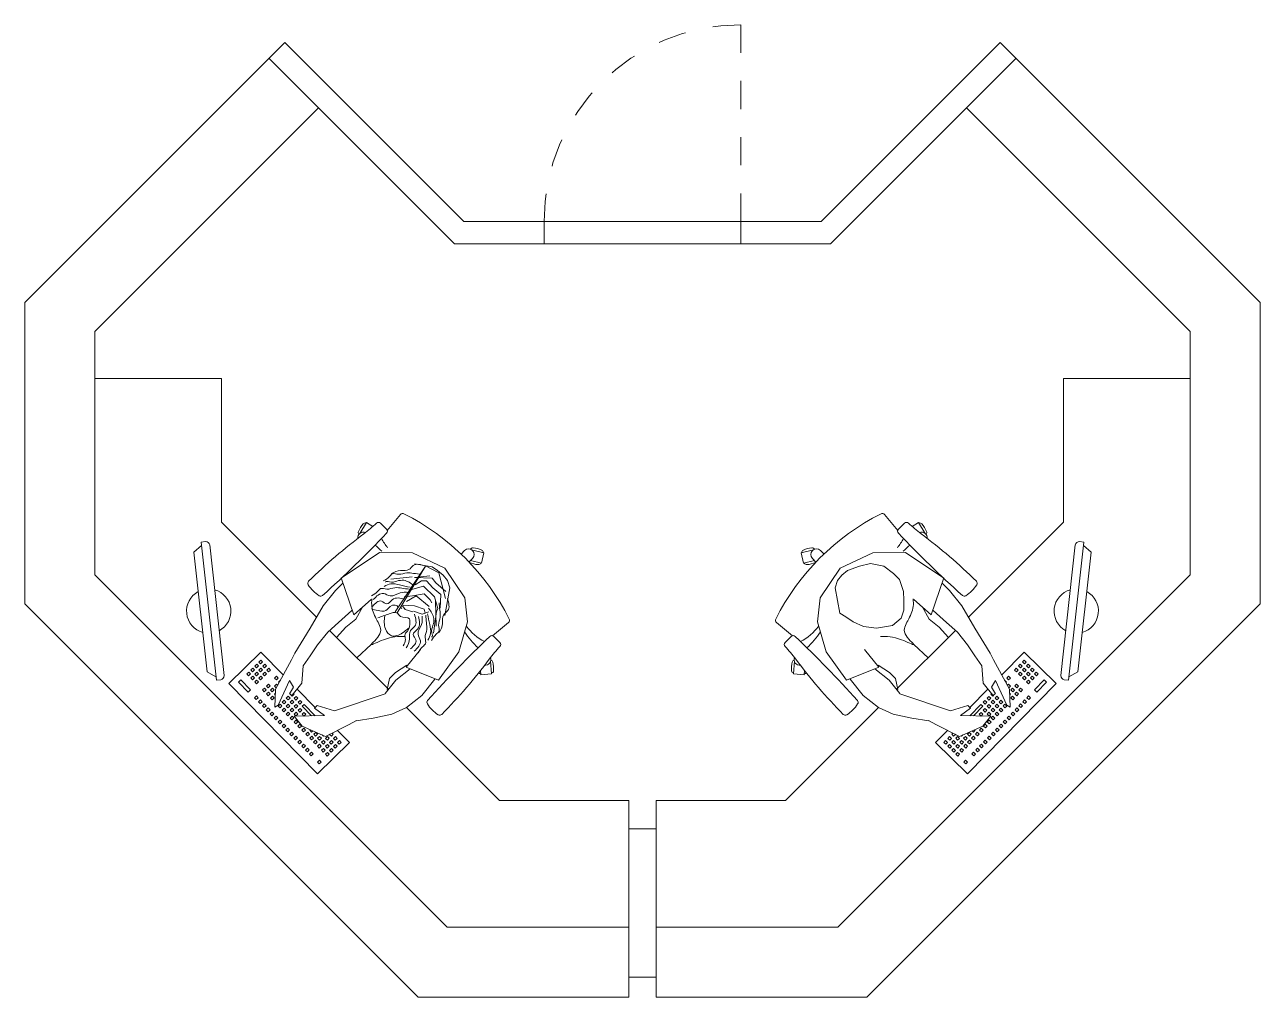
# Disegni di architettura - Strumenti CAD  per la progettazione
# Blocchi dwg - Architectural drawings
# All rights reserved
# Model space of a CAD drawing. Header units: millimetres. Extents: x 360.3 to 404.7, y 726.4 to 771.5.
# Drawn here: x 380.274 to 384.671, y 743.741 to 747.201 of the extents above; entities that cross this region are included whole.
import ezdxf

# ---------------------------------------------------------------- set-up
doc = ezdxf.new("R2010")
doc.units = ezdxf.units.MM
doc.linetypes.add('HIDDEN', pattern=[0.375, 0.25, -0.125])
doc.layers.add('ARREDI attrezzature - furniture', color=175, linetype='Continuous', lineweight=9)

msp = doc.modelspace()

# ---------------------------------------------------------------- linework, layer by layer
at = {"layer": 'ARREDI attrezzature - furniture', "linetype": 'HIDDEN', "ltscale": 0.2}
msp.add_line((382.8221, 746.5011), (382.8221, 747.2011), dxfattribs=at)
at = {"layer": 'ARREDI attrezzature - furniture', "ltscale": 0.7}
for p, q in [((380.2737, 746.2127), (381.1993, 747.1383)), ((381.1993, 747.1383), (381.8365, 746.5011)), ((383.7449, 747.1383), (383.1077, 746.5011)), ((384.6705, 746.2127), (383.7449, 747.1383)), ((381.1428, 747.0817), (381.8034, 746.4211)), ((383.8015, 747.0817), (383.1408, 746.4211)), ((380.5237, 746.1092), (381.3195, 746.905)), ((384.4205, 746.1092), (383.6247, 746.905)), ((380.2737, 746.2127), (380.2737, 745.141)), ((384.6705, 746.2127), (384.6705, 745.141)), ((380.5237, 745.2445), (380.5237, 746.1092)), ((384.4205, 745.2445), (384.4205, 746.1092)), ((380.9737, 745.9424), (380.5237, 745.9424)), ((380.9737, 745.9424), (380.9737, 745.4309)), ((383.9705, 745.9424), (383.9705, 745.4309)), ((383.9705, 745.9424), (384.4205, 745.9424)), ((380.9737, 745.4309), (381.3117, 745.093)), ((381.6111, 745.4587), (381.564, 745.4021)), ((383.3332, 745.4587), (383.3802, 745.4021)), ((383.9705, 745.4309), (383.6325, 745.093)), ((381.4657, 745.3909), (381.4899, 745.4297)), ((381.5126, 745.4156), (381.4899, 745.4297)), ((381.5615, 745.4062), (381.54, 745.4278)), ((383.3827, 745.4062), (383.4043, 745.4278)), ((383.4317, 745.4156), (383.4543, 745.4297)), ((383.4785, 745.3909), (383.4543, 745.4297)), ((380.9171, 745.3623), (380.9015, 745.3606)), ((380.9558, 744.8692), (380.9015, 745.3606)), ((380.9522, 745.1669), (380.9319, 745.3505)), ((383.9884, 744.8692), (384.0428, 745.3606)), ((383.992, 745.1669), (384.0123, 745.3505)), ((384.0271, 745.3623), (384.0428, 745.3606)), ((380.9228, 744.8984), (380.8756, 745.3249)), ((381.5364, 745.3229), (381.3999, 745.2315)), ((381.5364, 745.3229), (381.6531, 745.3221)), ((381.7683, 745.2672), (381.6531, 745.3221)), ((381.8263, 745.3179), (381.839, 745.3305)), ((381.8547, 745.2895), (381.8673, 745.3022)), ((381.8637, 745.3332), (381.9081, 745.3222)), ((381.8989, 745.2853), (381.9081, 745.3222)), ((383.0806, 745.3332), (383.0362, 745.3222)), ((383.0453, 745.2853), (383.0362, 745.3222)), ((383.0895, 745.2895), (383.077, 745.3022)), ((383.118, 745.3179), (383.1053, 745.3305)), ((383.176, 745.2672), (383.2912, 745.3221)), ((383.4078, 745.3229), (383.2912, 745.3221)), ((383.4078, 745.3229), (383.5443, 745.2315)), ((384.0215, 744.8984), (384.0686, 745.3249)), ((381.5916, 745.1123), (381.6999, 745.275)), ((381.6999, 745.275), (381.5989, 745.1082)), ((381.7237, 745.2719), (381.6607, 745.2829)), ((381.7003, 745.2755), (381.7469, 745.2505)), ((381.7424, 745.2599), (381.7237, 745.2719)), ((381.7623, 745.2426), (381.7424, 745.2599)), ((381.8397, 745.1625), (381.7683, 745.2672)), ((381.8601, 745.2949), (381.8989, 745.2853)), ((383.0841, 745.2949), (383.0453, 745.2853)), ((383.1046, 745.1625), (383.176, 745.2672)), ((383.182, 745.2426), (383.2019, 745.2599)), ((383.2019, 745.2599), (383.2442, 745.2753)), ((380.5237, 745.2445), (381.7773, 743.991)), ((381.4056, 745.2147), (381.3794, 745.1879)), ((381.4444, 745.102), (381.3995, 745.2327)), ((381.5761, 745.2284), (381.6528, 745.2374)), ((381.7155, 745.24), (381.6603, 745.2343)), ((381.6603, 745.2343), (381.7234, 745.2321)), ((381.6628, 745.2082), (381.6861, 745.2228)), ((381.6861, 745.2228), (381.704, 745.2221)), ((381.704, 745.2221), (381.7262, 745.1977)), ((381.7234, 745.2321), (381.737, 745.2156)), ((381.737, 745.2156), (381.7728, 745.1841)), ((381.7469, 745.2505), (381.7715, 745.1596)), ((381.7784, 745.2232), (381.7623, 745.2426)), ((381.7868, 745.1981), (381.7784, 745.2232)), ((383.1575, 745.1981), (383.1658, 745.2232)), ((383.1658, 745.2232), (383.182, 745.2426)), ((384.4205, 745.2445), (383.167, 743.991)), ((383.4998, 745.102), (383.5447, 745.2327)), ((383.5387, 745.2147), (383.5648, 745.1879)), ((380.9833, 744.8857), (380.9522, 745.1669)), ((381.3794, 745.1879), (381.3352, 745.1337)), ((381.6238, 745.1662), (381.6532, 745.1698)), ((381.6324, 745.149), (381.6668, 745.1698)), ((381.6467, 745.1906), (381.6926, 745.2035)), ((381.6532, 745.1698), (381.6954, 745.1762)), ((381.6668, 745.1698), (381.7133, 745.1318)), ((381.6926, 745.2035), (381.732, 745.1655)), ((381.6954, 745.1762), (381.7169, 745.1554)), ((381.7262, 745.1977), (381.7549, 745.1741)), ((381.7549, 745.1741), (381.7527, 745.1254)), ((381.7683, 745.0993), (381.7868, 745.1981)), ((383.1745, 745.1074), (383.1575, 745.1981)), ((383.5648, 745.1879), (383.609, 745.1337)), ((383.9609, 744.8857), (383.992, 745.1669)), ((380.2737, 745.141), (381.6737, 743.741)), ((381.3352, 745.1337), (381.2892, 745.054)), ((381.4444, 745.102), (381.5061, 745.1561)), ((381.4769, 745.1309), (381.4515, 745.0865)), ((381.6093, 745.1284), (381.6154, 745.1247)), ((381.6181, 745.1336), (381.6281, 745.1203)), ((381.621, 745.1361), (381.6611, 745.1339)), ((381.6611, 745.1339), (381.6947, 745.1218)), ((381.7169, 745.1554), (381.7219, 745.1447)), ((381.732, 745.1655), (381.7441, 745.1246)), ((381.736, 745.1499), (381.7381, 745.0616)), ((381.7441, 745.1246), (381.7362, 745.1074)), ((381.8492, 745.0768), (381.8397, 745.1625)), ((383.095, 745.0768), (383.1046, 745.1625)), ((384.6705, 745.141), (383.2705, 743.741)), ((383.4998, 745.102), (383.4381, 745.1561)), ((383.4674, 745.1309), (383.4927, 745.0865)), ((383.609, 745.1337), (383.655, 745.054)), ((381.4381, 745.1168), (381.3903, 745.0746)), ((381.4515, 745.0865), (381.4167, 745.0579)), ((381.6281, 745.1203), (381.6553, 745.1125)), ((381.6568, 745.1146), (381.6876, 745.1039)), ((381.6876, 745.1039), (381.7119, 745.1125)), ((381.6947, 745.1218), (381.699, 745.1074)), ((381.7284, 745.0369), (381.7392, 745.1133)), ((383.4927, 745.0865), (383.5276, 745.0579)), ((383.5061, 745.1168), (383.5539, 745.0746)), ((381.2892, 745.054), (381.2344, 744.965)), ((381.3518, 745.0403), (381.3161, 744.9946)), ((381.3903, 745.0746), (381.3518, 745.0403)), ((381.3584, 745.0462), (381.5681, 744.8366)), ((381.4167, 745.0579), (381.3832, 745.0214)), ((381.8183, 744.9698), (381.8492, 745.0768)), ((381.9954, 745.0743), (381.9389, 745.0272)), ((382.9488, 745.0743), (383.0054, 745.0272)), ((383.1259, 744.9698), (383.095, 745.0768)), ((383.5858, 745.0462), (383.3762, 744.8366)), ((383.5276, 745.0579), (383.561, 745.0214)), ((383.5539, 745.0746), (383.5925, 745.0403)), ((383.5925, 745.0403), (383.6282, 744.9946)), ((383.655, 745.054), (383.7098, 744.965)), ((381.3161, 744.9946), (381.289, 744.9561)), ((381.5064, 744.9959), (381.4556, 744.9491)), ((381.943, 745.0247), (381.9646, 745.0032)), ((383.0012, 745.0247), (382.9797, 745.0032)), ((383.4378, 744.9959), (383.4887, 744.9491)), ((383.6282, 744.9946), (383.6553, 744.9561)), ((381.1143, 744.9689), (381.0001, 744.8569)), ((381.1143, 744.9689), (381.1942, 744.8874)), ((381.2344, 744.965), (381.2236, 744.9415)), ((381.289, 744.9561), (381.2641, 744.92)), ((381.682, 744.9782), (381.631, 744.9149)), ((381.7464, 744.8691), (381.8183, 744.9698)), ((383.1978, 744.8691), (383.1259, 744.9698)), ((383.2623, 744.9782), (383.3132, 744.9149)), ((383.6553, 744.9561), (383.6802, 744.92)), ((383.7098, 744.965), (383.7206, 744.9415)), ((383.8299, 744.9689), (383.7501, 744.8874)), ((383.8299, 744.9689), (383.9442, 744.8569)), ((381.0854, 744.9122), (381.0785, 744.9054)), ((381.0785, 744.9054), (381.0847, 744.8991)), ((381.0847, 744.8991), (381.0916, 744.9059)), ((381.0916, 744.9059), (381.0854, 744.9122)), ((381.0997, 744.9262), (381.0928, 744.9194)), ((381.0928, 744.9194), (381.0989, 744.9131)), ((381.0989, 744.9131), (381.1059, 744.9199)), ((381.1059, 744.9199), (381.0997, 744.9262)), ((381.1137, 744.9119), (381.1068, 744.9051)), ((381.1068, 744.9051), (381.1129, 744.8988)), ((381.114, 744.9402), (381.1071, 744.9334)), ((381.1071, 744.9334), (381.1132, 744.9271)), ((381.1129, 744.8988), (381.1199, 744.9056)), ((381.1132, 744.9271), (381.1202, 744.9339)), ((381.1199, 744.9056), (381.1137, 744.9119)), ((381.1202, 744.9339), (381.114, 744.9402)), ((381.128, 744.9259), (381.1211, 744.9191)), ((381.1211, 744.9191), (381.1272, 744.9128)), ((381.1272, 744.9128), (381.1342, 744.9196)), ((381.1342, 744.9196), (381.128, 744.9259)), ((381.142, 744.9116), (381.135, 744.9048)), ((381.135, 744.9048), (381.1412, 744.8985)), ((381.1482, 744.9053), (381.1412, 744.8985)), ((381.1482, 744.9053), (381.142, 744.9116)), ((381.2236, 744.9415), (381.1666, 744.8368)), ((381.2593, 744.8582), (381.2641, 744.92)), ((381.6337, 744.9224), (381.593, 744.8964)), ((381.6452, 744.9096), (381.5945, 744.869)), ((381.7464, 744.8691), (381.631, 744.9149)), ((381.896, 744.904), (381.8971, 744.8886)), ((381.9317, 744.9369), (381.935, 744.8913)), ((383.0125, 744.9369), (383.0092, 744.8913)), ((383.0482, 744.904), (383.0471, 744.8886)), ((383.1978, 744.8691), (383.3132, 744.9149)), ((383.299, 744.9096), (383.3498, 744.869)), ((383.3106, 744.9224), (383.3513, 744.8964)), ((383.6849, 744.8582), (383.6802, 744.92)), ((383.7206, 744.9415), (383.7777, 744.8368)), ((383.7961, 744.9053), (383.8023, 744.9116)), ((383.7961, 744.9053), (383.803, 744.8985)), ((383.8023, 744.9116), (383.8092, 744.9048)), ((383.8092, 744.9048), (383.803, 744.8985)), ((383.8101, 744.9196), (383.8162, 744.9259)), ((383.817, 744.9128), (383.8101, 744.9196)), ((383.8162, 744.9259), (383.8232, 744.9191)), ((383.8232, 744.9191), (383.817, 744.9128)), ((383.8241, 744.9339), (383.8302, 744.9402)), ((383.831, 744.9271), (383.8241, 744.9339)), ((383.8244, 744.9056), (383.8305, 744.9119)), ((383.8313, 744.8988), (383.8244, 744.9056)), ((383.8302, 744.9402), (383.8372, 744.9334)), ((383.8305, 744.9119), (383.8375, 744.9051)), ((383.8372, 744.9334), (383.831, 744.9271)), ((383.8375, 744.9051), (383.8313, 744.8988)), ((383.8384, 744.9199), (383.8445, 744.9262)), ((383.8453, 744.9131), (383.8384, 744.9199)), ((383.8445, 744.9262), (383.8515, 744.9194)), ((383.8515, 744.9194), (383.8453, 744.9131)), ((383.8527, 744.9059), (383.8588, 744.9122)), ((383.8596, 744.8991), (383.8527, 744.9059)), ((383.8588, 744.9122), (383.8658, 744.9054)), ((383.8658, 744.9054), (383.8596, 744.8991)), ((380.9558, 744.8692), (380.9715, 744.8709)), ((381.0429, 744.8704), (381.0347, 744.8624)), ((381.0347, 744.8624), (381.0692, 744.827)), ((381.0774, 744.835), (381.0429, 744.8704)), ((381.0711, 744.8982), (381.0642, 744.8915)), ((381.0642, 744.8915), (381.0704, 744.8851)), ((381.0704, 744.8851), (381.0773, 744.8919)), ((381.0773, 744.8919), (381.0711, 744.8982)), ((381.0851, 744.8839), (381.0782, 744.8772)), ((381.0782, 744.8772), (381.0843, 744.8709)), ((381.0843, 744.8709), (381.0913, 744.8776)), ((381.0913, 744.8776), (381.0851, 744.8839)), ((381.0991, 744.8696), (381.0921, 744.8629)), ((381.0921, 744.8629), (381.0983, 744.8566)), ((381.0994, 744.8979), (381.0925, 744.8911)), ((381.0925, 744.8911), (381.0986, 744.8848)), ((381.0983, 744.8566), (381.1053, 744.8633)), ((381.0986, 744.8848), (381.1056, 744.8916)), ((381.1053, 744.8633), (381.0991, 744.8696)), ((381.1056, 744.8916), (381.0994, 744.8979)), ((381.1134, 744.8836), (381.1064, 744.8768)), ((381.1064, 744.8768), (381.1126, 744.8705)), ((381.1126, 744.8705), (381.1196, 744.8773)), ((381.1196, 744.8773), (381.1134, 744.8836)), ((381.1277, 744.8976), (381.1207, 744.8908)), ((381.1207, 744.8908), (381.1269, 744.8845)), ((381.1269, 744.8845), (381.1339, 744.8913)), ((381.1339, 744.8913), (381.1277, 744.8976)), ((381.17, 744.883), (381.163, 744.8762)), ((381.163, 744.8762), (381.1692, 744.8699)), ((381.1692, 744.8699), (381.1761, 744.8767)), ((381.1761, 744.8767), (381.17, 744.883)), ((381.1761, 744.7797), (381.2165, 744.8677)), ((381.1839, 744.8687), (381.177, 744.8619)), ((381.177, 744.8619), (381.1791, 744.8598)), ((381.1839, 744.8687), (381.1839, 744.8687)), ((381.2165, 744.8677), (381.2308, 744.8439)), ((381.5945, 744.869), (381.5559, 744.8222)), ((381.5718, 744.8752), (381.5637, 744.8361)), ((381.593, 744.8964), (381.5718, 744.8752)), ((381.7334, 744.8728), (381.6866, 744.8151)), ((381.8971, 744.8886), (381.935, 744.8913)), ((383.0471, 744.8886), (383.0092, 744.8913)), ((383.2108, 744.8728), (383.2576, 744.8151)), ((383.3498, 744.869), (383.3884, 744.8222)), ((383.3513, 744.8964), (383.3724, 744.8752)), ((383.3724, 744.8752), (383.3806, 744.8361)), ((383.7277, 744.8677), (383.7135, 744.8439)), ((383.7681, 744.7797), (383.7277, 744.8677)), ((383.7603, 744.8687), (383.7603, 744.8687)), ((383.7603, 744.8687), (383.7673, 744.8619)), ((383.7673, 744.8619), (383.7652, 744.8598)), ((383.7681, 744.8767), (383.7743, 744.883)), ((383.7751, 744.8699), (383.7681, 744.8767)), ((383.7743, 744.883), (383.7812, 744.8762)), ((383.7812, 744.8762), (383.7751, 744.8699)), ((383.8104, 744.8913), (383.8166, 744.8976)), ((383.8173, 744.8845), (383.8104, 744.8913)), ((383.8166, 744.8976), (383.8235, 744.8908)), ((383.8235, 744.8908), (383.8173, 744.8845)), ((383.8247, 744.8773), (383.8309, 744.8836)), ((383.8316, 744.8705), (383.8247, 744.8773)), ((383.8309, 744.8836), (383.8378, 744.8768)), ((383.8378, 744.8768), (383.8316, 744.8705)), ((383.8387, 744.8916), (383.8448, 744.8979)), ((383.8456, 744.8848), (383.8387, 744.8916)), ((383.839, 744.8633), (383.8452, 744.8696)), ((383.8459, 744.8566), (383.839, 744.8633)), ((383.8448, 744.8979), (383.8518, 744.8911)), ((383.8452, 744.8696), (383.8521, 744.8629)), ((383.8518, 744.8911), (383.8456, 744.8848)), ((383.8521, 744.8629), (383.8459, 744.8566)), ((383.853, 744.8776), (383.8591, 744.8839)), ((383.8599, 744.8709), (383.853, 744.8776)), ((383.8591, 744.8839), (383.8661, 744.8772)), ((383.8661, 744.8772), (383.8599, 744.8709)), ((383.8668, 744.835), (383.9014, 744.8704)), ((383.867, 744.8919), (383.8731, 744.8982)), ((383.8739, 744.8851), (383.867, 744.8919)), ((383.8731, 744.8982), (383.8801, 744.8915)), ((383.8801, 744.8915), (383.8739, 744.8851)), ((383.9096, 744.8624), (383.875, 744.827)), ((383.9014, 744.8704), (383.9096, 744.8624)), ((383.9884, 744.8692), (383.9728, 744.8709)), ((381.0001, 744.8569), (381.3151, 744.5355)), ((381.0692, 744.827), (381.0774, 744.835)), ((381.1271, 744.8411), (381.1201, 744.8343)), ((381.1201, 744.8343), (381.1263, 744.828)), ((381.1263, 744.828), (381.1332, 744.8347)), ((381.1332, 744.8347), (381.1271, 744.8411)), ((381.141, 744.8268), (381.1341, 744.82)), ((381.1341, 744.82), (381.1403, 744.8137)), ((381.1414, 744.855), (381.1344, 744.8483)), ((381.1344, 744.8483), (381.1406, 744.8419)), ((381.1403, 744.8137), (381.1472, 744.8204)), ((381.1406, 744.8419), (381.1475, 744.8487)), ((381.1472, 744.8204), (381.141, 744.8268)), ((381.1475, 744.8487), (381.1414, 744.855)), ((381.1553, 744.8407), (381.1484, 744.834)), ((381.1484, 744.834), (381.1546, 744.8276)), ((381.1546, 744.8276), (381.1615, 744.8344)), ((381.1615, 744.8344), (381.1553, 744.8407)), ((381.1661, 744.8233), (381.1624, 744.8197)), ((381.1624, 744.8197), (381.1658, 744.8162)), ((381.1696, 744.8547), (381.1627, 744.8479)), ((381.1627, 744.8479), (381.1689, 744.8416)), ((381.1666, 744.8368), (381.1642, 744.7726)), ((381.1689, 744.8416), (381.1696, 744.8423)), ((381.1739, 744.8503), (381.1696, 744.8547)), ((381.2308, 744.8439), (381.2165, 744.8201)), ((381.2165, 744.8201), (381.226, 744.8154)), ((381.2189, 744.819), (381.2251, 744.8127)), ((381.2251, 744.8127), (381.2321, 744.8195)), ((381.226, 744.8154), (381.2593, 744.8582)), ((381.2321, 744.8195), (381.2305, 744.8211)), ((381.2432, 744.8374), (381.3072, 744.7722)), ((381.5559, 744.8202), (381.3758, 744.7599)), ((381.5559, 744.8222), (381.5559, 744.8222)), ((381.6866, 744.8151), (381.6326, 744.7719)), ((383.2576, 744.8151), (383.3117, 744.7719)), ((383.3884, 744.8222), (383.3884, 744.8222)), ((383.3884, 744.8202), (383.5685, 744.7599)), ((383.9442, 744.8569), (383.6292, 744.5355)), ((383.7011, 744.8374), (383.6371, 744.7722)), ((383.7182, 744.8154), (383.6849, 744.8582)), ((383.7122, 744.8195), (383.7138, 744.8211)), ((383.7191, 744.8127), (383.7122, 744.8195)), ((383.7135, 744.8439), (383.7277, 744.8201)), ((383.7277, 744.8201), (383.7182, 744.8154)), ((383.7253, 744.819), (383.7191, 744.8127)), ((383.7703, 744.8503), (383.7746, 744.8547)), ((383.7746, 744.8547), (383.7815, 744.8479)), ((383.7754, 744.8416), (383.7747, 744.8423)), ((383.7815, 744.8479), (383.7754, 744.8416)), ((383.7777, 744.8368), (383.78, 744.7726)), ((383.7782, 744.8233), (383.7819, 744.8197)), ((383.7819, 744.8197), (383.7784, 744.8162)), ((383.7827, 744.8344), (383.7889, 744.8407)), ((383.7897, 744.8276), (383.7827, 744.8344)), ((383.7889, 744.8407), (383.7958, 744.834)), ((383.7958, 744.834), (383.7897, 744.8276)), ((383.7967, 744.8487), (383.8029, 744.855)), ((383.8037, 744.8419), (383.7967, 744.8487)), ((383.797, 744.8204), (383.8032, 744.8268)), ((383.804, 744.8137), (383.797, 744.8204)), ((383.8029, 744.855), (383.8098, 744.8483)), ((383.8032, 744.8268), (383.8101, 744.82)), ((383.8098, 744.8483), (383.8037, 744.8419)), ((383.8101, 744.82), (383.804, 744.8137)), ((383.811, 744.8347), (383.8172, 744.8411)), ((383.818, 744.828), (383.811, 744.8347)), ((383.8172, 744.8411), (383.8241, 744.8343)), ((383.8241, 744.8343), (383.818, 744.828)), ((383.875, 744.827), (383.8668, 744.835)), ((381.0985, 744.8131), (381.0915, 744.8063)), ((381.0915, 744.8063), (381.0977, 744.8)), ((381.0977, 744.8), (381.1046, 744.8068)), ((381.1046, 744.8068), (381.0985, 744.8131)), ((381.1124, 744.7988), (381.1055, 744.792)), ((381.1055, 744.792), (381.1117, 744.7857)), ((381.1117, 744.7857), (381.1186, 744.7925)), ((381.1186, 744.7925), (381.1124, 744.7988)), ((381.1264, 744.7845), (381.1195, 744.7777)), ((381.1195, 744.7777), (381.1257, 744.7714)), ((381.1257, 744.7714), (381.1326, 744.7782)), ((381.1326, 744.7782), (381.1264, 744.7845)), ((381.155, 744.8125), (381.1481, 744.8057)), ((381.1481, 744.8057), (381.1543, 744.7994)), ((381.1543, 744.7994), (381.1612, 744.8061)), ((381.1612, 744.8061), (381.155, 744.8125)), ((381.1642, 744.7726), (381.1761, 744.7797)), ((381.183, 744.7839), (381.1761, 744.7771)), ((381.1761, 744.7771), (381.1822, 744.7708)), ((381.1822, 744.7708), (381.1892, 744.7775)), ((381.1892, 744.7775), (381.183, 744.7839)), ((381.1973, 744.7978), (381.1904, 744.7911)), ((381.1904, 744.7911), (381.1965, 744.7847)), ((381.1965, 744.7847), (381.2035, 744.7915)), ((381.2035, 744.7915), (381.1973, 744.7978)), ((381.2113, 744.7835), (381.2043, 744.7768)), ((381.2043, 744.7768), (381.2105, 744.7704)), ((381.2116, 744.8118), (381.2047, 744.805)), ((381.2047, 744.805), (381.2108, 744.7987)), ((381.2105, 744.7704), (381.2174, 744.7772)), ((381.2108, 744.7987), (381.2178, 744.8055)), ((381.2174, 744.7772), (381.2113, 744.7835)), ((381.2178, 744.8055), (381.2116, 744.8118)), ((381.2256, 744.7975), (381.2186, 744.7907)), ((381.2186, 744.7907), (381.2248, 744.7844)), ((381.2248, 744.7844), (381.2317, 744.7912)), ((381.2317, 744.7912), (381.2256, 744.7975)), ((381.2396, 744.7832), (381.2326, 744.7764)), ((381.2326, 744.7764), (381.2388, 744.7701)), ((381.2399, 744.8115), (381.2329, 744.8047)), ((381.2329, 744.8047), (381.2391, 744.7984)), ((381.2388, 744.7701), (381.2457, 744.7769)), ((381.2391, 744.7984), (381.246, 744.8052)), ((381.2457, 744.7769), (381.2396, 744.7832)), ((381.246, 744.8052), (381.2399, 744.8115)), ((381.2539, 744.7972), (381.2469, 744.7904)), ((381.2469, 744.7904), (381.2531, 744.7841)), ((381.2531, 744.7841), (381.26, 744.7909)), ((381.26, 744.7909), (381.2539, 744.7972)), ((381.2678, 744.783), (381.2609, 744.7762)), ((381.2609, 744.7762), (381.2941, 744.7422)), ((381.3074, 744.7425), (381.2678, 744.783)), ((381.3139, 744.7789), (381.3044, 744.7694)), ((381.3758, 744.7599), (381.3139, 744.7789)), ((381.6326, 744.7719), (381.5804, 744.7484)), ((381.6327, 744.772), (381.9637, 744.441)), ((383.3115, 744.772), (382.9806, 744.441)), ((383.3117, 744.7719), (383.3639, 744.7484)), ((383.5685, 744.7599), (383.6303, 744.7789)), ((383.6303, 744.7789), (383.6398, 744.7694)), ((383.6369, 744.7425), (383.6764, 744.783)), ((383.6834, 744.7762), (383.6502, 744.7422)), ((383.6764, 744.783), (383.6834, 744.7762)), ((383.6842, 744.7909), (383.6904, 744.7972)), ((383.6912, 744.7841), (383.6842, 744.7909)), ((383.6904, 744.7972), (383.6973, 744.7904)), ((383.6973, 744.7904), (383.6912, 744.7841)), ((383.6982, 744.8052), (383.7044, 744.8115)), ((383.7051, 744.7984), (383.6982, 744.8052)), ((383.6985, 744.7769), (383.7047, 744.7832)), ((383.7055, 744.7701), (383.6985, 744.7769)), ((383.7044, 744.8115), (383.7113, 744.8047)), ((383.7047, 744.7832), (383.7116, 744.7764)), ((383.7113, 744.8047), (383.7051, 744.7984)), ((383.7116, 744.7764), (383.7055, 744.7701)), ((383.7125, 744.7912), (383.7187, 744.7975)), ((383.7194, 744.7844), (383.7125, 744.7912)), ((383.7187, 744.7975), (383.7256, 744.7907)), ((383.7256, 744.7907), (383.7194, 744.7844)), ((383.7265, 744.8055), (383.7327, 744.8118)), ((383.7334, 744.7987), (383.7265, 744.8055)), ((383.7268, 744.7772), (383.733, 744.7835)), ((383.7337, 744.7704), (383.7268, 744.7772)), ((383.7327, 744.8118), (383.7396, 744.805)), ((383.733, 744.7835), (383.7399, 744.7768)), ((383.7396, 744.805), (383.7334, 744.7987)), ((383.7399, 744.7768), (383.7337, 744.7704)), ((383.7408, 744.7915), (383.747, 744.7978)), ((383.7477, 744.7847), (383.7408, 744.7915)), ((383.747, 744.7978), (383.7539, 744.7911)), ((383.7539, 744.7911), (383.7477, 744.7847)), ((383.7551, 744.7775), (383.7613, 744.7839)), ((383.762, 744.7708), (383.7551, 744.7775)), ((383.7613, 744.7839), (383.7682, 744.7771)), ((383.7682, 744.7771), (383.762, 744.7708)), ((383.78, 744.7726), (383.7681, 744.7797)), ((383.7831, 744.8061), (383.7892, 744.8125)), ((383.79, 744.7994), (383.7831, 744.8061)), ((383.7892, 744.8125), (383.7962, 744.8057)), ((383.7962, 744.8057), (383.79, 744.7994)), ((383.8116, 744.7782), (383.8178, 744.7845)), ((383.8186, 744.7714), (383.8116, 744.7782)), ((383.8178, 744.7845), (383.8248, 744.7777)), ((383.8248, 744.7777), (383.8186, 744.7714)), ((383.8256, 744.7925), (383.8318, 744.7988)), ((383.8326, 744.7857), (383.8256, 744.7925)), ((383.8318, 744.7988), (383.8387, 744.792)), ((383.8387, 744.792), (383.8326, 744.7857)), ((383.8396, 744.8068), (383.8458, 744.8131)), ((383.8466, 744.8), (383.8396, 744.8068)), ((383.8458, 744.8131), (383.8527, 744.8063)), ((383.8527, 744.8063), (383.8466, 744.8)), ((381.1404, 744.7702), (381.1335, 744.7634)), ((381.1335, 744.7634), (381.1396, 744.7571)), ((381.1396, 744.7571), (381.1466, 744.7639)), ((381.1466, 744.7639), (381.1404, 744.7702)), ((381.1544, 744.7559), (381.1475, 744.7491)), ((381.1475, 744.7491), (381.1536, 744.7428)), ((381.1536, 744.7428), (381.1606, 744.7496)), ((381.1606, 744.7496), (381.1544, 744.7559)), ((381.1684, 744.7416), (381.1614, 744.7348)), ((381.1614, 744.7348), (381.1676, 744.7285)), ((381.1676, 744.7285), (381.1746, 744.7353)), ((381.1746, 744.7353), (381.1684, 744.7416)), ((381.1824, 744.7273), (381.1754, 744.7205)), ((381.1885, 744.721), (381.1824, 744.7273)), ((381.197, 744.7696), (381.19, 744.7628)), ((381.19, 744.7628), (381.1962, 744.7565)), ((381.1962, 744.7565), (381.2031, 744.7632)), ((381.2031, 744.7632), (381.197, 744.7696)), ((381.211, 744.7553), (381.204, 744.7485)), ((381.204, 744.7485), (381.2102, 744.7422)), ((381.2102, 744.7422), (381.2171, 744.749)), ((381.2171, 744.749), (381.211, 744.7553)), ((381.2249, 744.741), (381.218, 744.7342)), ((381.218, 744.7342), (381.2242, 744.7279)), ((381.2253, 744.7692), (381.2183, 744.7625)), ((381.2183, 744.7625), (381.2245, 744.7562)), ((381.2242, 744.7279), (381.2311, 744.7347)), ((381.2245, 744.7562), (381.2314, 744.7629)), ((381.2311, 744.7347), (381.2249, 744.741)), ((381.2314, 744.7629), (381.2253, 744.7692)), ((381.2392, 744.7549), (381.2323, 744.7482)), ((381.2323, 744.7482), (381.2385, 744.7419)), ((381.3401, 744.7432), (381.233, 744.7409)), ((381.233, 744.7409), (381.2613, 744.7059)), ((381.2385, 744.7419), (381.2454, 744.7486)), ((381.2454, 744.7486), (381.2392, 744.7549)), ((381.2535, 744.7689), (381.2466, 744.7621)), ((381.2466, 744.7621), (381.2528, 744.7558)), ((381.2528, 744.7558), (381.2597, 744.7626)), ((381.2597, 744.7626), (381.2535, 744.7689)), ((381.2675, 744.7546), (381.2606, 744.7478)), ((381.2606, 744.7478), (381.2668, 744.7415)), ((381.2668, 744.7415), (381.2737, 744.7483)), ((381.2737, 744.7483), (381.2675, 744.7546)), ((381.3044, 744.7694), (381.3401, 744.7432)), ((381.5138, 744.734), (381.4529, 744.7245)), ((381.5804, 744.7484), (381.5138, 744.734)), ((383.3639, 744.7484), (383.4305, 744.734)), ((383.4305, 744.734), (383.4914, 744.7245)), ((383.6398, 744.7694), (383.6042, 744.7432)), ((383.6042, 744.7432), (383.7113, 744.7409)), ((383.6706, 744.7483), (383.6767, 744.7546)), ((383.6775, 744.7415), (383.6706, 744.7483)), ((383.6767, 744.7546), (383.6837, 744.7478)), ((383.6837, 744.7478), (383.6775, 744.7415)), ((383.7113, 744.7409), (383.6829, 744.7059)), ((383.6845, 744.7626), (383.6907, 744.7689)), ((383.6915, 744.7558), (383.6845, 744.7626)), ((383.6907, 744.7689), (383.6976, 744.7621)), ((383.6976, 744.7621), (383.6915, 744.7558)), ((383.6988, 744.7486), (383.705, 744.7549)), ((383.7058, 744.7419), (383.6988, 744.7486)), ((383.705, 744.7549), (383.7119, 744.7482)), ((383.7119, 744.7482), (383.7058, 744.7419)), ((383.7128, 744.7629), (383.719, 744.7692)), ((383.7198, 744.7562), (383.7128, 744.7629)), ((383.7131, 744.7347), (383.7193, 744.741)), ((383.7201, 744.7279), (383.7131, 744.7347)), ((383.719, 744.7692), (383.7259, 744.7625)), ((383.7193, 744.741), (383.7262, 744.7342)), ((383.7259, 744.7625), (383.7198, 744.7562)), ((383.7262, 744.7342), (383.7201, 744.7279)), ((383.7271, 744.749), (383.7333, 744.7553)), ((383.7341, 744.7422), (383.7271, 744.749)), ((383.7333, 744.7553), (383.7402, 744.7485)), ((383.7402, 744.7485), (383.7341, 744.7422)), ((383.7411, 744.7632), (383.7473, 744.7696)), ((383.748, 744.7565), (383.7411, 744.7632)), ((383.7473, 744.7696), (383.7542, 744.7628)), ((383.7542, 744.7628), (383.748, 744.7565)), ((383.7557, 744.721), (383.7619, 744.7273)), ((383.7619, 744.7273), (383.7688, 744.7205)), ((383.7697, 744.7353), (383.7759, 744.7416)), ((383.7766, 744.7285), (383.7697, 744.7353)), ((383.7759, 744.7416), (383.7828, 744.7348)), ((383.7828, 744.7348), (383.7766, 744.7285)), ((383.7837, 744.7496), (383.7899, 744.7559)), ((383.7906, 744.7428), (383.7837, 744.7496)), ((383.7899, 744.7559), (383.7968, 744.7491)), ((383.7968, 744.7491), (383.7906, 744.7428)), ((383.7977, 744.7639), (383.8038, 744.7702)), ((383.8046, 744.7571), (383.7977, 744.7639)), ((383.8038, 744.7702), (383.8108, 744.7634)), ((383.8108, 744.7634), (383.8046, 744.7571)), ((381.1754, 744.7205), (381.1816, 744.7142)), ((381.1816, 744.7142), (381.1885, 744.721)), ((381.1963, 744.713), (381.1894, 744.7062)), ((381.1894, 744.7062), (381.1956, 744.6999)), ((381.1956, 744.6999), (381.2025, 744.7067)), ((381.2025, 744.7067), (381.1963, 744.713)), ((381.2103, 744.6987), (381.2034, 744.6919)), ((381.2034, 744.6919), (381.2096, 744.6856)), ((381.2096, 744.6856), (381.2165, 744.6924)), ((381.2165, 744.6924), (381.2103, 744.6987)), ((381.2243, 744.6844), (381.2174, 744.6776)), ((381.2305, 744.6781), (381.2243, 744.6844)), ((381.2389, 744.7267), (381.232, 744.7199)), ((381.232, 744.7199), (381.2382, 744.7136)), ((381.2382, 744.7136), (381.2451, 744.7204)), ((381.2451, 744.7204), (381.2389, 744.7267)), ((381.2529, 744.7124), (381.246, 744.7056)), ((381.246, 744.7056), (381.2521, 744.6993)), ((381.2521, 744.6993), (381.2591, 744.7061)), ((381.2591, 744.7061), (381.2529, 744.7124)), ((381.2669, 744.6981), (381.26, 744.6913)), ((381.26, 744.6913), (381.2661, 744.685)), ((381.2613, 744.7059), (381.3444, 744.669)), ((381.2661, 744.685), (381.2731, 744.6918)), ((381.2731, 744.6918), (381.2669, 744.6981)), ((381.2809, 744.6838), (381.2739, 744.677)), ((381.2871, 744.6775), (381.2809, 744.6838)), ((381.2904, 744.693), (381.2882, 744.691)), ((381.2882, 744.691), (381.2944, 744.6847)), ((381.2944, 744.6847), (381.299, 744.6892)), ((381.3092, 744.6835), (381.3022, 744.6767)), ((381.3153, 744.6771), (381.3092, 744.6835)), ((381.3444, 744.669), (381.4257, 744.7099)), ((381.3872, 744.6905), (381.4293, 744.6475)), ((381.4543, 744.7252), (381.4257, 744.7099)), ((383.49, 744.7252), (383.5185, 744.7099)), ((383.5571, 744.6905), (383.5149, 744.6475)), ((383.5999, 744.669), (383.5185, 744.7099)), ((383.6829, 744.7059), (383.5999, 744.669)), ((383.6289, 744.6771), (383.6351, 744.6835)), ((383.6351, 744.6835), (383.642, 744.6767)), ((383.6498, 744.6847), (383.6452, 744.6892)), ((383.656, 744.691), (383.6498, 744.6847)), ((383.6539, 744.693), (383.656, 744.691)), ((383.6572, 744.6775), (383.6634, 744.6838)), ((383.6634, 744.6838), (383.6703, 744.677)), ((383.6712, 744.6918), (383.6773, 744.6981)), ((383.6781, 744.685), (383.6712, 744.6918)), ((383.6773, 744.6981), (383.6843, 744.6913)), ((383.6843, 744.6913), (383.6781, 744.685)), ((383.6852, 744.7061), (383.6913, 744.7124)), ((383.6921, 744.6993), (383.6852, 744.7061)), ((383.6913, 744.7124), (383.6983, 744.7056)), ((383.6983, 744.7056), (383.6921, 744.6993)), ((383.6991, 744.7204), (383.7053, 744.7267)), ((383.7061, 744.7136), (383.6991, 744.7204)), ((383.7053, 744.7267), (383.7123, 744.7199)), ((383.7123, 744.7199), (383.7061, 744.7136)), ((383.7138, 744.6781), (383.7199, 744.6844)), ((383.7199, 744.6844), (383.7269, 744.6776)), ((383.7277, 744.6924), (383.7339, 744.6987)), ((383.7347, 744.6856), (383.7277, 744.6924)), ((383.7339, 744.6987), (383.7409, 744.6919)), ((383.7409, 744.6919), (383.7347, 744.6856)), ((383.7417, 744.7067), (383.7479, 744.713)), ((383.7487, 744.6999), (383.7417, 744.7067)), ((383.7479, 744.713), (383.7548, 744.7062)), ((383.7548, 744.7062), (383.7487, 744.6999)), ((383.7626, 744.7142), (383.7557, 744.721)), ((383.7688, 744.7205), (383.7626, 744.7142)), ((381.2174, 744.6776), (381.2236, 744.6713)), ((381.2236, 744.6713), (381.2305, 744.6781)), ((381.2383, 744.6701), (381.2314, 744.6633)), ((381.2314, 744.6633), (381.2375, 744.657)), ((381.2375, 744.657), (381.2445, 744.6638)), ((381.2445, 744.6638), (381.2383, 744.6701)), ((381.2523, 744.6558), (381.2453, 744.649)), ((381.2453, 744.649), (381.2515, 744.6427)), ((381.2515, 744.6427), (381.2585, 744.6495)), ((381.2585, 744.6495), (381.2523, 744.6558)), ((381.2663, 744.6415), (381.2593, 744.6347)), ((381.2724, 744.6352), (381.2663, 744.6415)), ((381.2739, 744.677), (381.2801, 744.6707)), ((381.2801, 744.6707), (381.2871, 744.6775)), ((381.2949, 744.6695), (381.2879, 744.6627)), ((381.2879, 744.6627), (381.2941, 744.6564)), ((381.2941, 744.6564), (381.301, 744.6632)), ((381.301, 744.6632), (381.2949, 744.6695)), ((381.3089, 744.6552), (381.3019, 744.6484)), ((381.3019, 744.6484), (381.3081, 744.6421)), ((381.3022, 744.6767), (381.3084, 744.6704)), ((381.3081, 744.6421), (381.315, 744.6489)), ((381.3084, 744.6704), (381.3153, 744.6771)), ((381.315, 744.6489), (381.3089, 744.6552)), ((381.4293, 744.6475), (381.3151, 744.5355)), ((381.3228, 744.6409), (381.3159, 744.6341)), ((381.3231, 744.6692), (381.3162, 744.6624)), ((381.3162, 744.6624), (381.3224, 744.6561)), ((381.3224, 744.6561), (381.3293, 744.6628)), ((381.329, 744.6346), (381.3228, 744.6409)), ((381.3293, 744.6628), (381.3231, 744.6692)), ((381.3371, 744.6549), (381.3302, 744.6481)), ((381.3302, 744.6481), (381.3364, 744.6418)), ((381.3325, 744.6743), (381.3367, 744.67)), ((381.3364, 744.6418), (381.3433, 744.6485)), ((381.3367, 744.67), (381.3384, 744.6717)), ((381.3433, 744.6485), (381.3371, 744.6549)), ((381.3511, 744.6406), (381.3442, 744.6338)), ((381.3514, 744.6688), (381.3445, 744.6621)), ((381.3445, 744.6621), (381.3507, 744.6557)), ((381.3507, 744.6557), (381.3576, 744.6625)), ((381.3573, 744.6343), (381.3511, 744.6406)), ((381.3576, 744.6625), (381.3514, 744.6688)), ((381.3654, 744.6545), (381.3585, 744.6478)), ((381.3585, 744.6478), (381.3646, 744.6414)), ((381.3593, 744.6765), (381.3588, 744.676)), ((381.3588, 744.676), (381.365, 744.6697)), ((381.3646, 744.6414), (381.3716, 744.6482)), ((381.365, 744.6697), (381.3719, 744.6765)), ((381.3716, 744.6482), (381.3654, 744.6545)), ((381.3719, 744.6765), (381.3677, 744.6808)), ((381.3794, 744.6402), (381.3725, 744.6335)), ((381.3797, 744.6685), (381.3728, 744.6617)), ((381.3728, 744.6617), (381.3789, 744.6554)), ((381.3789, 744.6554), (381.3859, 744.6622)), ((381.3856, 744.6339), (381.3794, 744.6402)), ((381.3859, 744.6622), (381.3797, 744.6685)), ((381.3937, 744.6542), (381.3868, 744.6474)), ((381.3868, 744.6474), (381.3929, 744.6411)), ((381.3929, 744.6411), (381.3999, 744.6479)), ((381.3999, 744.6479), (381.3937, 744.6542)), ((383.5149, 744.6475), (383.6292, 744.5355)), ((383.5444, 744.6479), (383.5505, 744.6542)), ((383.5513, 744.6411), (383.5444, 744.6479)), ((383.5505, 744.6542), (383.5575, 744.6474)), ((383.5575, 744.6474), (383.5513, 744.6411)), ((383.5584, 744.6622), (383.5645, 744.6685)), ((383.5653, 744.6554), (383.5584, 744.6622)), ((383.5587, 744.6339), (383.5648, 744.6402)), ((383.5645, 744.6685), (383.5715, 744.6617)), ((383.5648, 744.6402), (383.5718, 744.6335)), ((383.5715, 744.6617), (383.5653, 744.6554)), ((383.5723, 744.6765), (383.5765, 744.6808)), ((383.5793, 744.6697), (383.5723, 744.6765)), ((383.5727, 744.6482), (383.5788, 744.6545)), ((383.5796, 744.6414), (383.5727, 744.6482)), ((383.5788, 744.6545), (383.5858, 744.6478)), ((383.5855, 744.676), (383.5793, 744.6697)), ((383.5858, 744.6478), (383.5796, 744.6414)), ((383.585, 744.6765), (383.5855, 744.676)), ((383.5866, 744.6625), (383.5928, 744.6688)), ((383.5936, 744.6557), (383.5866, 744.6625)), ((383.587, 744.6343), (383.5931, 744.6406)), ((383.5928, 744.6688), (383.5998, 744.6621)), ((383.5931, 744.6406), (383.6001, 744.6338)), ((383.5998, 744.6621), (383.5936, 744.6557)), ((383.6009, 744.6485), (383.6071, 744.6549)), ((383.6079, 744.6418), (383.6009, 744.6485)), ((383.6076, 744.67), (383.6059, 744.6717)), ((383.6071, 744.6549), (383.6141, 744.6481)), ((383.6118, 744.6743), (383.6076, 744.67)), ((383.6141, 744.6481), (383.6079, 744.6418)), ((383.6149, 744.6628), (383.6211, 744.6692)), ((383.6219, 744.6561), (383.6149, 744.6628)), ((383.6152, 744.6346), (383.6214, 744.6409)), ((383.6211, 744.6692), (383.628, 744.6624)), ((383.6214, 744.6409), (383.6284, 744.6341)), ((383.628, 744.6624), (383.6219, 744.6561)), ((383.6358, 744.6704), (383.6289, 744.6771)), ((383.6292, 744.6489), (383.6354, 744.6552)), ((383.6362, 744.6421), (383.6292, 744.6489)), ((383.6354, 744.6552), (383.6423, 744.6484)), ((383.642, 744.6767), (383.6358, 744.6704)), ((383.6423, 744.6484), (383.6362, 744.6421)), ((383.6432, 744.6632), (383.6494, 744.6695)), ((383.6501, 744.6564), (383.6432, 744.6632)), ((383.6494, 744.6695), (383.6563, 744.6627)), ((383.6563, 744.6627), (383.6501, 744.6564)), ((383.6641, 744.6707), (383.6572, 744.6775)), ((383.6703, 744.677), (383.6641, 744.6707)), ((383.6718, 744.6352), (383.678, 744.6415)), ((383.678, 744.6415), (383.6849, 744.6347)), ((383.6858, 744.6495), (383.692, 744.6558)), ((383.6927, 744.6427), (383.6858, 744.6495)), ((383.692, 744.6558), (383.6989, 744.649)), ((383.6989, 744.649), (383.6927, 744.6427)), ((383.6998, 744.6638), (383.7059, 744.6701)), ((383.7067, 744.657), (383.6998, 744.6638)), ((383.7059, 744.6701), (383.7129, 744.6633)), ((383.7129, 744.6633), (383.7067, 744.657)), ((383.7207, 744.6713), (383.7138, 744.6781)), ((383.7269, 744.6776), (383.7207, 744.6713)), ((381.2593, 744.6347), (381.2655, 744.6284)), ((381.2655, 744.6284), (381.2724, 744.6352)), ((381.2803, 744.6272), (381.2733, 744.6204)), ((381.2733, 744.6204), (381.2795, 744.6141)), ((381.2795, 744.6141), (381.2864, 744.6209)), ((381.2864, 744.6209), (381.2803, 744.6272)), ((381.2942, 744.6129), (381.2873, 744.6061)), ((381.2873, 744.6061), (381.2935, 744.5998)), ((381.2935, 744.5998), (381.3004, 744.6066)), ((381.3004, 744.6066), (381.2942, 744.6129)), ((381.3159, 744.6341), (381.3221, 744.6278)), ((381.3221, 744.6278), (381.329, 744.6346)), ((381.3368, 744.6266), (381.3299, 744.6198)), ((381.3299, 744.6198), (381.3361, 744.6135)), ((381.3361, 744.6135), (381.343, 744.6203)), ((381.343, 744.6203), (381.3368, 744.6266)), ((381.3508, 744.6123), (381.3439, 744.6055)), ((381.3439, 744.6055), (381.35, 744.5992)), ((381.3442, 744.6338), (381.3504, 744.6275)), ((381.35, 744.5992), (381.357, 744.606)), ((381.3504, 744.6275), (381.3573, 744.6343)), ((381.357, 744.606), (381.3508, 744.6123)), ((381.3651, 744.6263), (381.3582, 744.6195)), ((381.3582, 744.6195), (381.3643, 744.6132)), ((381.3643, 744.6132), (381.3713, 744.62)), ((381.3713, 744.62), (381.3651, 744.6263)), ((381.3725, 744.6335), (381.3786, 744.6272)), ((381.3786, 744.6272), (381.3856, 744.6339)), ((383.5656, 744.6272), (383.5587, 744.6339)), ((383.5718, 744.6335), (383.5656, 744.6272)), ((383.573, 744.62), (383.5791, 744.6263)), ((383.5799, 744.6132), (383.573, 744.62)), ((383.5791, 744.6263), (383.5861, 744.6195)), ((383.5861, 744.6195), (383.5799, 744.6132)), ((383.5939, 744.6275), (383.587, 744.6343)), ((383.5873, 744.606), (383.5934, 744.6123)), ((383.5942, 744.5992), (383.5873, 744.606)), ((383.5934, 744.6123), (383.6004, 744.6055)), ((383.6001, 744.6338), (383.5939, 744.6275)), ((383.6004, 744.6055), (383.5942, 744.5992)), ((383.6013, 744.6203), (383.6074, 744.6266)), ((383.6082, 744.6135), (383.6013, 744.6203)), ((383.6074, 744.6266), (383.6144, 744.6198)), ((383.6144, 744.6198), (383.6082, 744.6135)), ((383.6222, 744.6278), (383.6152, 744.6346)), ((383.6284, 744.6341), (383.6222, 744.6278)), ((383.6438, 744.6066), (383.65, 744.6129)), ((383.6508, 744.5998), (383.6438, 744.6066)), ((383.65, 744.6129), (383.6569, 744.6061)), ((383.6569, 744.6061), (383.6508, 744.5998)), ((383.6578, 744.6209), (383.664, 744.6272)), ((383.6648, 744.6141), (383.6578, 744.6209)), ((383.664, 744.6272), (383.6709, 744.6204)), ((383.6709, 744.6204), (383.6648, 744.6141)), ((383.6787, 744.6284), (383.6718, 744.6352)), ((383.6849, 744.6347), (383.6787, 744.6284)), ((381.3222, 744.5843), (381.3153, 744.5775)), ((381.3153, 744.5775), (381.3214, 744.5712)), ((381.3214, 744.5712), (381.3284, 744.578)), ((381.3284, 744.578), (381.3222, 744.5843)), ((383.6159, 744.578), (383.622, 744.5843)), ((383.6228, 744.5712), (383.6159, 744.578)), ((383.622, 744.5843), (383.629, 744.5775)), ((383.629, 744.5775), (383.6228, 744.5712)), ((381.9637, 744.441), (382.4237, 744.441)), ((382.4237, 743.741), (382.4237, 744.441)), ((382.9806, 744.441), (382.5206, 744.441)), ((382.5206, 743.741), (382.5206, 744.441)), ((382.4237, 744.3399), (382.5206, 744.3399)), ((381.7773, 743.991), (382.4237, 743.991)), ((383.167, 743.991), (382.5206, 743.991)), ((382.4237, 743.8121), (382.5206, 743.8121)), ((381.6737, 743.741), (382.4237, 743.741)), ((383.2705, 743.741), (382.5206, 743.741))]:
    msp.add_line(p, q, dxfattribs=at)
at = {"layer": 'ARREDI attrezzature - furniture'}
for p, q in [((381.8365, 746.5011), (382.1221, 746.5011)), ((382.1221, 746.5011), (382.1221, 746.4211)), ((382.1221, 746.5011), (382.8221, 746.5011)), ((382.8221, 746.5011), (383.1077, 746.5011)), ((382.8221, 746.5011), (382.8221, 746.4211)), ((381.8034, 746.4211), (382.1221, 746.4211)), ((382.1221, 746.4211), (382.8221, 746.4211)), ((382.8221, 746.4211), (383.1408, 746.4211))]:
    msp.add_line(p, q, dxfattribs=at)
at = {"layer": 'ARREDI attrezzature - furniture', "ltscale": 0.7}
for points in [[(380.9028, 745.3482), (380.8756, 745.3249)], [(384.0414, 745.3482), (384.0686, 745.3249)], [(383.3046, 745.054), (383.3614, 745.0633), (383.3927, 745.0901), (383.4016, 745.1186), (383.4025, 745.1534), (383.4007, 745.1846), (383.3864, 745.2275), (383.3653, 745.2487), (383.331, 745.2746), (383.2832, 745.2847), (383.2442, 745.2753)], [(383.3046, 745.054), (383.2591, 745.0603), (383.2221, 745.0767), (383.1955, 745.0941), (383.1745, 745.1074)], [(380.9544, 744.8816), (380.9228, 744.8984)], [(383.9898, 744.8816), (384.0215, 744.8984)]]:
    msp.add_lwpolyline(points, dxfattribs=at)
at = {"layer": 'ARREDI attrezzature - furniture', "linetype": 'HIDDEN', "ltscale": 0.2}
msp.add_arc((382.8221, 746.5011), 0.7, 90, 180, dxfattribs=at)
at = {"layer": 'ARREDI attrezzature - furniture', "ltscale": 0.7}
for centre, radius, start, end in [((381.5329, 745.4207), 0.01, 45, 133.4789), ((381.6188, 745.4523), 0.01, 63.2158, 140.219), ((381.2413, 744.7046), 0.8476, 26.7842, 63.2158), ((383.7029, 744.7046), 0.8476, 116.7842, 153.2158), ((383.3255, 745.4523), 0.01, 39.781, 116.7842), ((383.4113, 745.4207), 0.01, 46.5211, 135), ((382.5992, 743.8877), 1.8728, 126.6754, 134.6081), ((378.6835, 748.1263), 3.9698, 311.8815, 316.4713), ((381.4786, 745.3756), 0.02, 67.3756, 186.8094), ((381.4706, 745.3947), 0.01, 157.0446, 220.9642), ((381.5534, 745.3596), 0.1, 139.1469, 157.0446), ((381.4854, 745.4184), 0.01, 70.1918, 139.1469), ((381.182, 745.7908), 0.5, 306.6754, 313.4789), ((381.5544, 745.3992), 0.01, 316.4713, 45), ((383.3898, 745.3992), 0.01, 135, 223.5287), ((386.2608, 748.1263), 3.9698, 223.5287, 228.1185), ((383.7623, 745.7908), 0.5, 226.5211, 233.3246), ((383.4589, 745.4184), 0.01, 40.8531, 109.8082), ((383.4657, 745.3756), 0.02, 353.1906, 112.6244), ((382.345, 743.8877), 1.8728, 45.3919, 53.3246), ((383.3908, 745.3596), 0.1, 22.9554, 40.8531), ((383.4737, 745.3947), 0.01, 319.0358, 22.9554), ((380.9186, 745.349), 0.0134, 6.3119, 96.3119), ((381.783, 745.6042), 0.3653, 224.0943, 229.2041), ((381.7084, 745.4573), 0.185, 206.9937, 219.2377), ((383.2358, 745.4573), 0.185, 320.7623, 333.0063), ((383.1612, 745.6042), 0.3653, 310.7959, 315.9057), ((384.0257, 745.349), 0.0134, 83.6881, 173.6881), ((381.853, 745.3162), 0.02, 315.4283, 134.5717), ((381.8687, 745.3298), 0.01, 85.0446, 148.9642), ((381.861, 745.2401), 0.1, 67.1469, 85.0446), ((381.8959, 745.323), 0.01, 358.1918, 67.1469), ((383.0483, 745.323), 0.01, 112.8531, 181.8082), ((383.0833, 745.2401), 0.1, 94.9554, 112.8531), ((383.0912, 745.3162), 0.02, 45.4283, 224.5717), ((383.0755, 745.3298), 0.01, 31.0358, 94.9554), ((381.8606, 745.297), 0.01, 231.4905, 247.1469), ((381.8956, 745.3799), 0.1, 247.1469, 265.0446), ((381.8878, 745.2902), 0.01, 265.0446, 333.9997), ((383.0565, 745.2902), 0.01, 206.0003, 274.9554), ((383.0487, 745.3799), 0.1, 274.9554, 292.8531), ((383.0836, 745.297), 0.01, 292.8531, 308.5095), ((381.2911, 745.2139), 0.01, 134.6081, 212.4674), ((383.6532, 745.2139), 0.01, 327.5326, 45.3919), ((380.9286, 745.1149), 0.0789, 118.3494, 254.2745), ((380.9286, 745.1149), 0.0789, 297.9956, 74.6283), ((381.3881, 745.2756), 0.125, 212.4674, 237.9164), ((381.327, 745.1782), 0.01, 237.9164, 311.8815), ((383.6172, 745.1782), 0.01, 228.1185, 302.0836), ((383.5561, 745.2756), 0.125, 302.0836, 327.5326), ((384.0156, 745.1149), 0.0789, 105.3717, 242.0044), ((384.0156, 745.1149), 0.0789, 285.7255, 61.6506), ((381.989, 745.082), 0.01, 309.781, 26.7842), ((382.9552, 745.082), 0.01, 153.2158, 230.219), ((382.141, 745.2462), 0.3653, 214.1957, 225.9057), ((381.9941, 745.1716), 0.185, 216.2882, 243.0063), ((382.9502, 745.1716), 0.185, 296.9937, 323.7118), ((382.8032, 745.2462), 0.3653, 314.0943, 325.8043), ((384.6631, 742.1467), 3.9698, 133.5287, 138.1185), ((381.9359, 745.0177), 0.01, 45, 133.5287), ((381.9575, 744.9961), 0.01, 316.5211, 45), ((382.9868, 744.9961), 0.01, 135, 223.4789), ((383.0083, 745.0177), 0.01, 46.4713, 135), ((380.2811, 742.1467), 3.9698, 41.8815, 46.4713), ((381.9123, 744.9418), 0.02, 263.1906, 22.6244), ((382.3276, 744.6452), 0.5, 136.5211, 143.3246), ((382.6167, 744.6452), 0.5, 36.6754, 43.4789), ((383.0319, 744.9418), 0.02, 157.3756, 276.8094), ((380.4245, 746.0624), 1.8728, 315.3919, 323.3246), ((381.9301, 744.931), 0.01, 13.0446, 76.9642), ((381.8424, 744.9107), 0.1, 355.1469, 13.0446), ((383.1019, 744.9107), 0.1, 166.9554, 184.8531), ((383.0142, 744.931), 0.01, 103.0358, 166.9554), ((384.5198, 746.0624), 1.8728, 216.6754, 224.6081), ((380.97, 744.8842), 0.0134, 276.3119, 6.3119), ((381.8983, 744.9007), 0.01, 208.884, 261.9997), ((381.9321, 744.9031), 0.01, 286.1918, 355.1469), ((383.0122, 744.9031), 0.01, 184.8531, 253.8082), ((383.0459, 744.9007), 0.01, 278.0003, 331.116), ((383.9743, 744.8842), 0.0134, 173.6881, 263.6881), ((381.715, 744.7902), 0.01, 138.1185, 212.0836), ((381.8124, 744.8513), 0.125, 212.0836, 237.5326), ((383.1318, 744.8513), 0.125, 302.4674, 327.9164), ((383.2293, 744.7902), 0.01, 327.9164, 41.8815), ((381.7507, 744.7543), 0.01, 237.5326, 315.3919), ((383.1936, 744.7543), 0.01, 224.6081, 302.4674)]:
    msp.add_arc(centre, radius, start, end, dxfattribs=at)
for points, knots in [([(381.7, 745.2753), (381.6837, 745.2803), (381.6595, 745.2878), (381.6409, 745.2557), (381.6086, 745.2638), (381.5893, 745.254), (381.579, 745.2487)], [0, 0, 0, 0, 4.383397, 6.479284, 9.461601, 12.883414, 12.883414, 12.883414, 12.883414]), ([(381.6842, 745.2459), (381.6754, 745.2468), (381.6586, 745.2486), (381.6314, 745.2538), (381.6077, 745.2414), (381.5829, 745.2527), (381.5696, 745.2329), (381.5575, 745.2263), (381.5497, 745.2221)], [0, 0, 0, 0, 2.655133, 5.107816, 8.065617, 10.260861, 11.718843, 14.418437, 14.418437, 14.418437, 14.418437]), ([(381.6457, 745.1995), (381.6332, 745.2022), (381.6105, 745.2072), (381.5778, 745.2158), (381.5602, 745.2069), (381.5523, 745.2029)], [0, 0, 0, 0, 3.880583, 7.055239, 9.6284, 9.6284, 9.6284, 9.6284]), ([(381.6587, 745.2049), (381.6476, 745.2137), (381.6296, 745.228), (381.5962, 745.2223), (381.5798, 745.2143), (381.5572, 745.2228), (381.5572, 745.2178), (381.5572, 745.2175)], [0, 0, 0, 0, 4.064179, 6.534566, 9.269048, 10.688563, 10.752994, 10.752994, 10.752994, 10.752994]), ([(381.642, 745.1931), (381.6333, 745.1941), (381.6165, 745.1958), (381.5892, 745.201), (381.5655, 745.1886), (381.5408, 745.2), (381.5275, 745.1801), (381.5154, 745.1735), (381.5076, 745.1693)], [0, 0, 0, 0, 2.655133, 5.107816, 8.065617, 10.260861, 11.718843, 14.418437, 14.418437, 14.418437, 14.418437]), ([(381.6395, 745.1813), (381.6295, 745.1822), (381.6071, 745.1841), (381.5785, 745.1605), (381.545, 745.1871), (381.5257, 745.1679), (381.5135, 745.1558)], [0, 0, 0, 0, 2.971163, 6.660618, 9.188122, 13.531549, 13.531549, 13.531549, 13.531549]), ([(381.6251, 745.0249), (381.6034, 745.0249), (381.5684, 745.0248), (381.4823, 744.9807), (381.554, 745.035), (381.5261, 745.0835), (381.5069, 745.1218), (381.5084, 745.1492), (381.5088, 745.1582)], [0, 0, 0, 0, 0.0760367, 0.1228063, 0.1727441, 0.2197882, 0.2742332, 0.3008856, 0.3008856, 0.3008856, 0.3008856]), ([(381.6016, 745.1299), (381.6015, 745.1351), (381.5774, 745.1425), (381.5588, 745.1105), (381.5264, 745.1185), (381.5153, 745.1198), (381.5072, 745.1228)], [0, 0, 0, 0, 4.383397, 6.479284, 9.461601, 12.883414, 12.883414, 12.883414, 12.883414]), ([(381.6269, 745.1574), (381.6107, 745.1614), (381.5855, 745.1674), (381.5637, 745.1316), (381.538, 745.161), (381.5216, 745.143), (381.5113, 745.1317)], [0, 0, 0, 0, 4.523271, 6.998942, 9.160536, 12.834944, 12.834944, 12.834944, 12.834944]), ([(381.7109, 745.1249), (381.7195, 745.1135), (381.7334, 745.0952), (381.7269, 745.062), (381.7185, 745.0458), (381.7265, 745.0229), (381.7215, 745.0231), (381.7212, 745.0231)], [0, 0, 0, 0, 0.0406418, 0.0653457, 0.0926905, 0.1068856, 0.1075299, 0.1075299, 0.1075299, 0.1075299]), ([(381.7484, 745.1445), (381.7491, 745.1357), (381.7505, 745.1188), (381.7551, 745.0915), (381.7421, 745.0681), (381.7529, 745.0431), (381.7327, 745.0302), (381.7259, 745.0183), (381.7215, 745.0106)], [0, 0, 0, 0, 0.0265513, 0.0510782, 0.0806562, 0.1026086, 0.1171884, 0.1441844, 0.1441844, 0.1441844, 0.1441844]), ([(381.7781, 745.1596), (381.7828, 745.1432), (381.7897, 745.1189), (381.7572, 745.101), (381.7645, 745.0685), (381.7543, 745.0494), (381.7488, 745.0392)], [0, 0, 0, 0, 0.043834, 0.0647928, 0.094616, 0.1288341, 0.1288341, 0.1288341, 0.1288341]), ([(383.3192, 745.0249), (383.3408, 745.0249), (383.3758, 745.0248), (383.462, 744.9807), (383.3902, 745.035), (383.4181, 745.0835), (383.4374, 745.1218), (383.4359, 745.1492), (383.4354, 745.1582)], [0, 0, 0, 0, 0.0760367, 0.1228063, 0.1727441, 0.2197882, 0.2742332, 0.3008856, 0.3008856, 0.3008856, 0.3008856]), ([(381.5303, 745.0907), (381.5431, 745.0951), (381.5639, 745.1023), (381.5982, 745.1158), (381.6112, 745.087), (381.6427, 745.0965), (381.6459, 745.0682), (381.6431, 745.0483), (381.6232, 745.0326), (381.6318, 745.0115), (381.6247, 744.9985), (381.6208, 744.9915)], [0, 0, 0, 0, 0.0433016, 0.0702871, 0.0890843, 0.1214692, 0.1313994, 0.1658829, 0.1796741, 0.1994437, 0.2226815, 0.2226815, 0.2226815, 0.2226815]), ([(381.6396, 745.054), (381.6328, 745.0482), (381.6162, 745.0338), (381.5789, 745.0181), (381.5502, 745.0556), (381.5531, 745.0821), (381.5549, 745.0976)], [0, 0, 0, 0, 0.0276148, 0.0675523, 0.1001408, 0.1462398, 0.1462398, 0.1462398, 0.1462398]), ([(381.6607, 745.1043), (381.6653, 745.0878), (381.6722, 745.0635), (381.6398, 745.0456), (381.6471, 745.0131), (381.6369, 744.9941), (381.6314, 744.9839)], [0, 0, 0, 0, 0.043834, 0.0647928, 0.094616, 0.1288341, 0.1288341, 0.1288341, 0.1288341]), ([(381.6749, 745.0959), (381.6784, 745.0796), (381.6839, 745.0543), (381.6476, 745.0333), (381.6764, 745.007), (381.658, 744.991), (381.6465, 744.9809)], [0, 0, 0, 0, 0.0452327, 0.0699894, 0.0916054, 0.1283494, 0.1283494, 0.1283494, 0.1283494]), ([(381.6877, 745.0972), (381.6884, 745.0872), (381.6897, 745.0647), (381.6655, 745.0367), (381.6913, 745.0026), (381.6717, 744.9837), (381.6593, 744.9718)], [0, 0, 0, 0, 0.0297116, 0.0666062, 0.0918812, 0.1353155, 0.1353155, 0.1353155, 0.1353155]), ([(381.7006, 745.1004), (381.7014, 745.0916), (381.7027, 745.0748), (381.7073, 745.0474), (381.6943, 745.024), (381.7051, 744.999), (381.685, 744.9862), (381.6781, 744.9743), (381.6737, 744.9665)], [0, 0, 0, 0, 0.0265513, 0.0510782, 0.0806562, 0.1026086, 0.1171884, 0.1441844, 0.1441844, 0.1441844, 0.1441844]), ([(381.7071, 745.1049), (381.7095, 745.0924), (381.714, 745.0696), (381.7218, 745.0367), (381.7125, 745.0193), (381.7084, 745.0115)], [0, 0, 0, 0, 0.03880583, 0.07055239, 0.096284, 0.096284, 0.096284, 0.096284])]:
    msp.add_open_spline(points, degree=3, knots=knots, dxfattribs=at)

doc.saveas('drawing.dxf')
